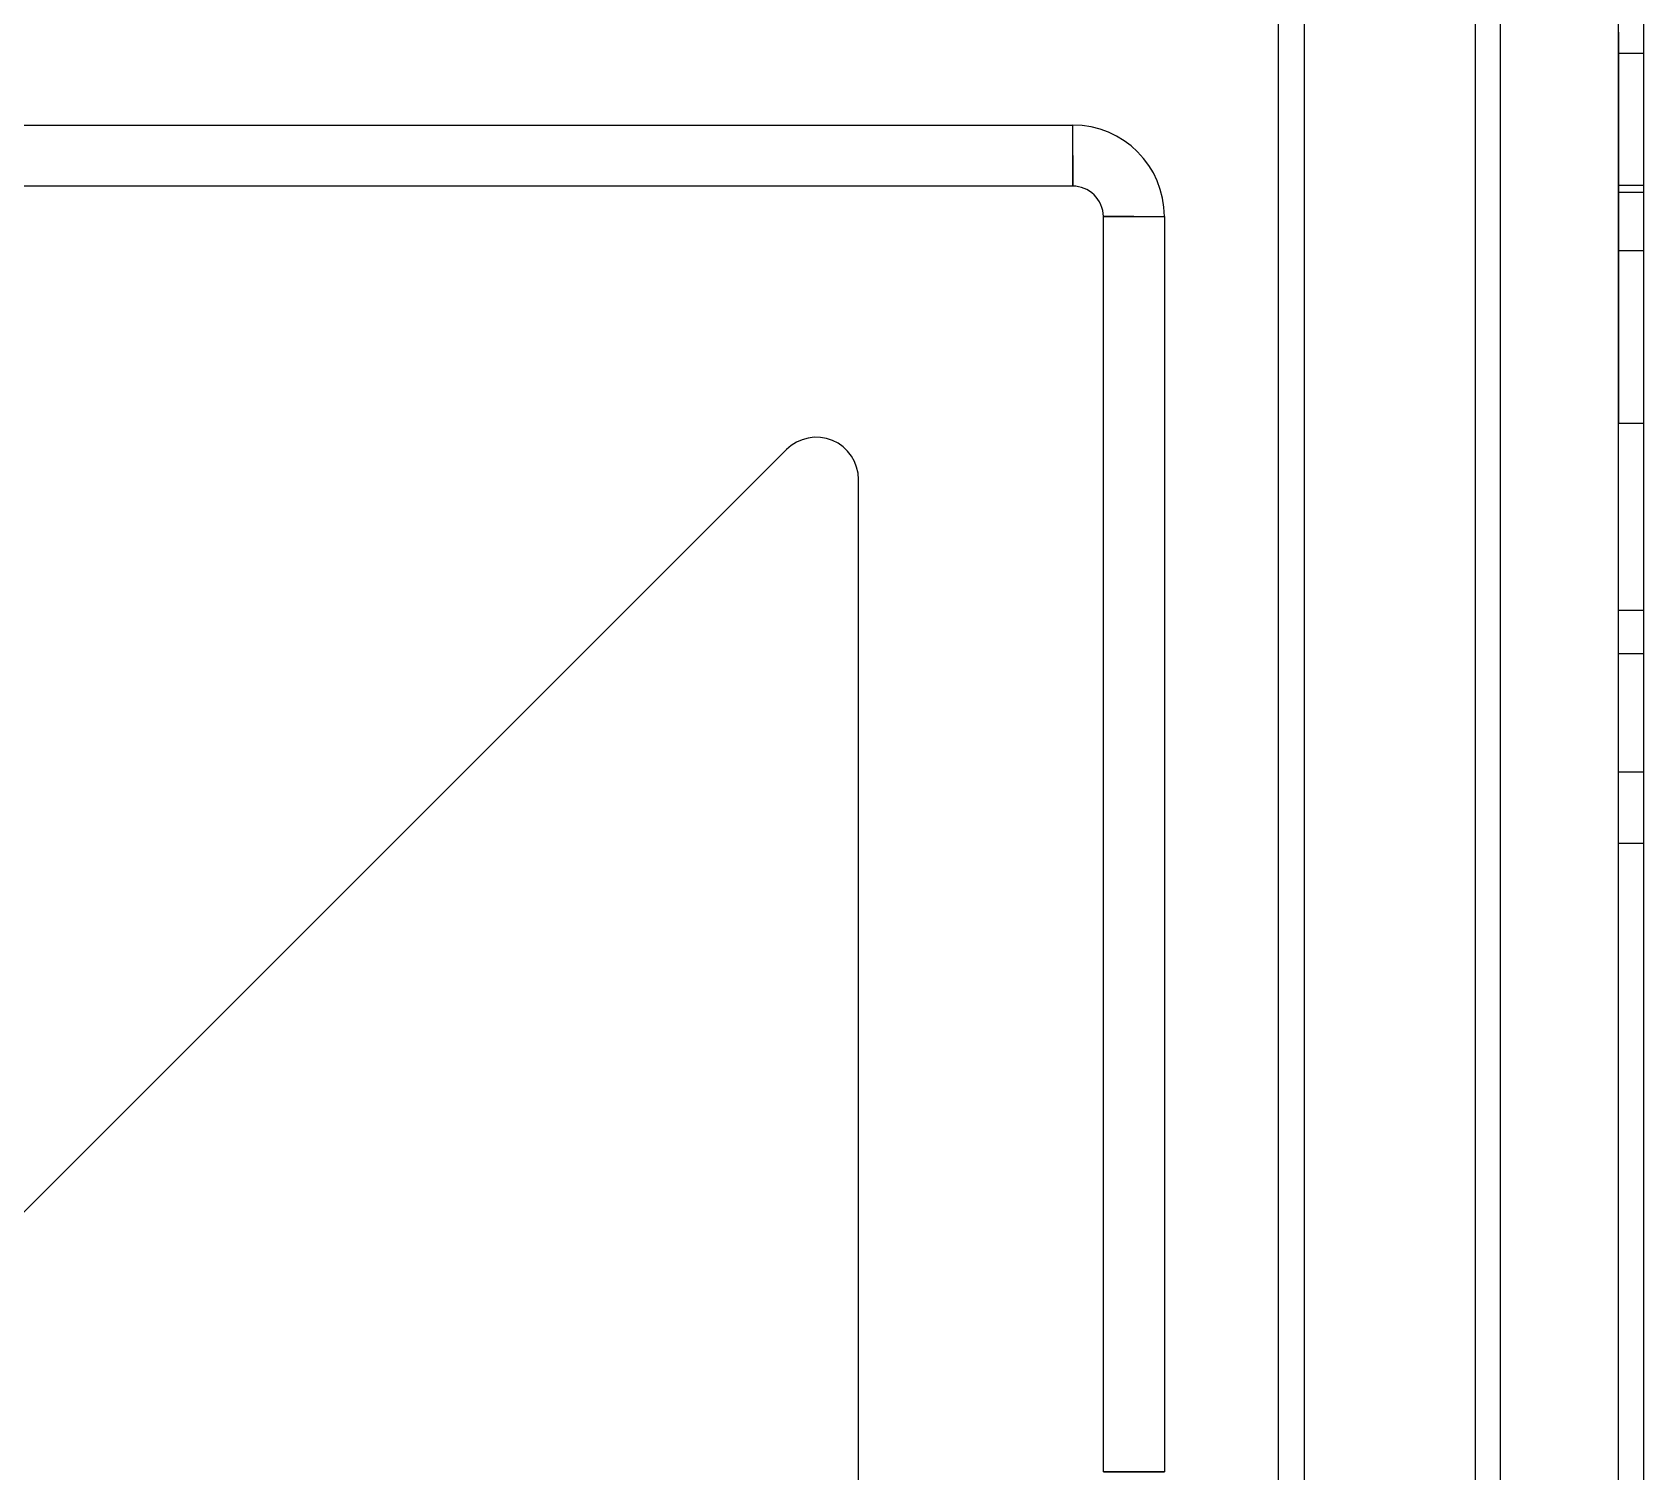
# Model space of a CAD drawing. Header units: millimetres. Extents: x 10366 to 13995, y 24552 to 29685.
# Drawn here: x 13101.2 to 13292.5, y 26904.6 to 27075.7 of the extents above; entities that cross this region are included whole.
import ezdxf

# ---------------------------------------------------------------- set-up
doc = ezdxf.new("R2010")
doc.units = ezdxf.units.MM
doc.header["$LTSCALE"] = 3
doc.layers.add('DomyÅ›lny', color=7, linetype='Continuous')

msp = doc.modelspace()

# ---------------------------------------------------------------- linework, layer by layer
at = {"layer": 'DomyÅ›lny'}
for p, q in [((13289.53, 26720.42), (13289.53, 27463.42)), ((13292.53, 26695.42), (13292.53, 27463.42)), ((13272.53, 26720.42), (13272.53, 27443.42)), ((13275.53, 26720.42), (13275.53, 27443.42)), ((13252.25, 26733.5), (13252.25, 27423.5)), ((13249.16, 26736.59), (13249.16, 27420.41)), ((13292.53, 27073.17), (13289.53, 27073.17)), ((12926.49, 27064.65), (13224.73, 27064.65)), ((13224.73, 27057.39), (12926.49, 27057.39)), ((13289.53, 27057.5), (13292.53, 27057.5)), ((13292.53, 27056.64), (13289.53, 27056.64)), ((13228.36, 26904.65), (13228.36, 27053.77)), ((13235.61, 27053.77), (13235.61, 26904.65)), ((13289.53, 27049.75), (13292.53, 27049.75)), ((13292.53, 27029.2), (13289.53, 27029.2)), ((13190.74, 27026.09), (12958.87, 26794.21)), ((13199.28, 26805.68), (13199.28, 27022.55)), ((13292.53, 27006.97), (13289.53, 27006.97)), ((13289.53, 27001.87), (13292.53, 27001.87)), ((13292.53, 26987.78), (13289.53, 26987.78)), ((13292.53, 26979.31), (13289.53, 26979.31))]:
    msp.add_line(p, q, dxfattribs=at)
for points in [[(13289.53, 27075.55, 0), (13289.53, 27075.66, 0), (13289.53, 27075.68, 0), (13289.53, 27075.68, 0), (13289.53, 27075.68, 0), (13289.53, 27075.68, 0), (13289.53, 27075.68, 0), (13289.53, 27075.68, 0), (13289.53, 27075.68, 0), (13289.53, 27075.68, 0), (13289.53, 27075.68, 0), (13289.53, 27075.68, 0), (13289.53, 27075.68, 0), (13289.53, 27075.68, 0), (13289.53, 27075.66, 0), (13289.53, 27075.5, 0), (13289.53, 27040.85, 0), (13289.53, 27029.57, 0), (13289.53, 27029.2, 0), (13289.53, 27029.2, 0), (13289.53, 27029.2, 0), (13289.53, 27029.2, 0), (13289.53, 27029.2, 0), (13289.53, 27029.2, 0), (13289.53, 27029.2, 0), (13289.53, 27029.2, 0), (13289.53, 27029.22, 0), (13289.53, 27029.28, 0)], [(13224.73, 27061.02, 0), (13224.73, 27057.39, 0)], [(13231.98, 27053.77, 0), (13228.36, 27053.77, 0)], [(13231.98, 26904.65, 0), (13228.36, 26904.65, 0)], [(13231.98, 26904.65, 0), (13235.61, 26904.65, 0)]]:
    msp.add_polyline3d(points, close=True, dxfattribs=at)
for points in [[(13224.73, 27061.02, 0), (13224.73, 27064.65, 0)], [(13228.36, 27053.77, 0), (13228.34, 27054.14, 0), (13228.28, 27054.5, 0), (13228.19, 27054.85, 0), (13228.07, 27055.19, 0), (13227.91, 27055.51, 0), (13227.72, 27055.82, 0), (13227.5, 27056.1, 0), (13227.26, 27056.36, 0), (13226.99, 27056.6, 0), (13226.71, 27056.81, 0), (13226.41, 27056.98, 0), (13226.09, 27057.13, 0), (13225.76, 27057.25, 0), (13225.42, 27057.33, 0), (13225.08, 27057.38, 0), (13224.73, 27057.39, 0)], [(13231.98, 27053.77, 0), (13235.61, 27053.77, 0)], [(13199.28, 27022.55, 0), (13199.23, 27023.29, 0), (13199.06, 27024.01, 0), (13198.8, 27024.69, 0), (13198.44, 27025.33, 0), (13197.98, 27025.91, 0), (13197.45, 27026.42, 0), (13196.85, 27026.84, 0), (13196.19, 27027.17, 0), (13195.49, 27027.4, 0), (13194.77, 27027.53, 0), (13194.03, 27027.55, 0), (13193.3, 27027.46, 0), (13192.59, 27027.26, 0), (13191.92, 27026.96, 0), (13191.3, 27026.57, 0), (13190.74, 27026.09, 0)]]:
    msp.add_polyline3d(points, dxfattribs=at)
msp.add_arc((13224.73, 27053.77), 10.88, 0, 90, dxfattribs=at)

doc.saveas('drawing.dxf')
